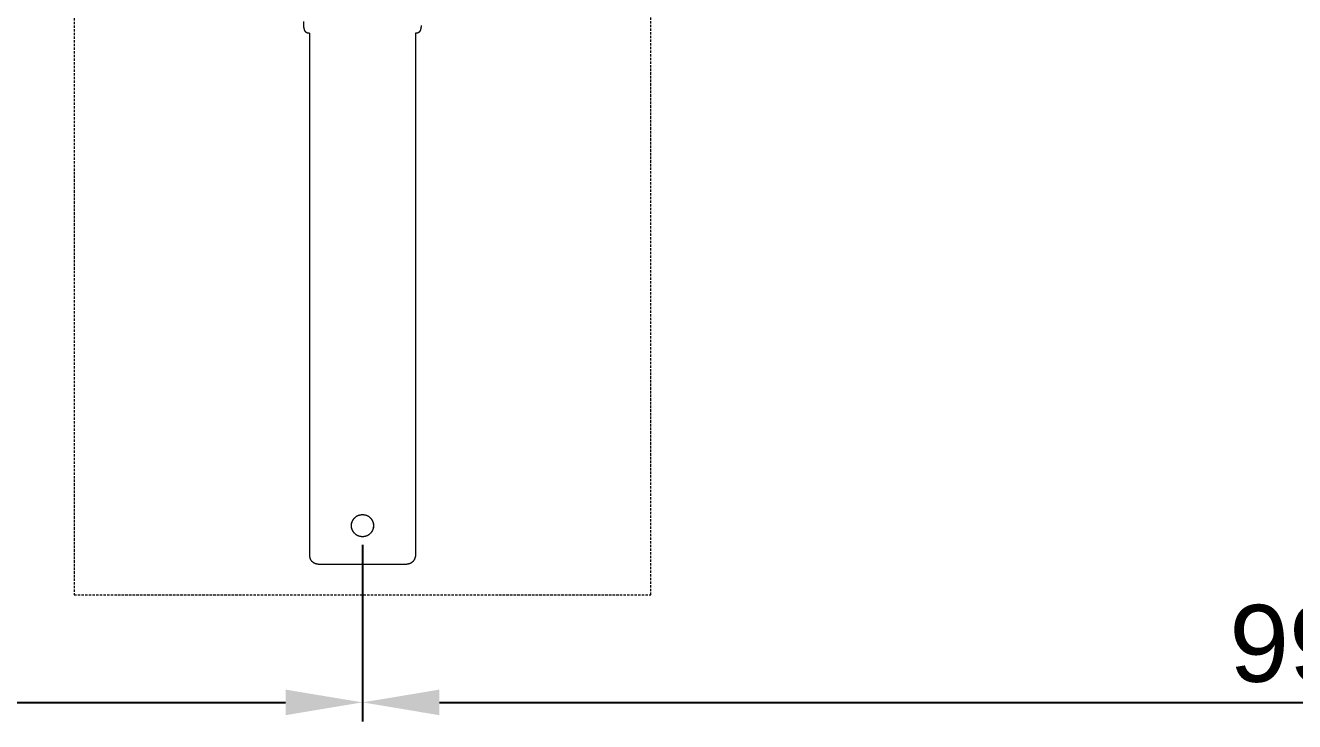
# Model space of a CAD drawing. Header units: millimetres. Extents: x -67 to 4862, y -244 to 3199.
# Drawn here: x 1088 to 1748, y -244 to 118 of the extents above; entities that cross this region are included whole.
import ezdxf

# ---------------------------------------------------------------- set-up
doc = ezdxf.new("R2010")
doc.units = ezdxf.units.MM
doc.linetypes.add('HIDDEN', pattern=[1.905, 1.27, -0.635])
for name, color, linetype, lineweight in [('ZANO_R', 7, 'Continuous', 0), ('ZANO_R_przerywana', 7, 'HIDDEN', 0), ('ZANO_W', 1, 'Continuous', 0)]:
    doc.layers.add(name, color=color, linetype=linetype, lineweight=lineweight)
doc.styles.add('Arial', font='arial.ttf')
doc.styles.get("Standard").update_dxf_attribs({"font": 'ARIALUNI.TTF'})
doc.dimstyles.new('pl i ang', dxfattribs={"dimtxt": 50, "dimasz": 50, "dimexe": 1.25, "dimexo": 0.625, "dimgap": 10, "dimtad": 1, "dimtoh": 1, "dimtxsty": 'Standard', "dimcen": 2.5, "dimclrd": 1, "dimclre": 1, "dimclrt": 1, "dimadec": 0, "dimazin": 0, "dimtfac": 1, "dimtmove": 0, "dimatfit": 3, "dimfxl": 1, "dimarcsym": 1})

# ---------------------------------------------------------------- blocks, each defined once
blk = doc.blocks.new('*D391')
at = {"layer": 'ZANO_W', "color": 1, "lineweight": -2}
for p, q in [((268.75, -151.78), (268.75, -243.7)), ((1263.46, -151.78), (1263.46, -243.7)), ((308.75, -233.7), (1223.46, -233.7))]:
    blk.add_line(p, q, dxfattribs=at)
at = {"layer": 'ZANO_W', "color": 1}
for points in [[(308.75, -227.04), (308.75, -240.37), (268.75, -233.7)], [(1223.46, -240.37), (1223.46, -227.04), (1263.46, -233.7)]]:
    blk.add_solid(points, dxfattribs=at)
at = {"layer": 'ZANO_W', "color": 1, "insert": (766.11, -203.28), "char_height": 40, "attachment_point": 5, "style": 'Arial'}
blk.add_mtext('995', dxfattribs=at)
blk = doc.blocks.new('*D392')
at = {"layer": 'ZANO_W', "color": 1, "lineweight": -2}
for p, q in [((1263.46, -151.78), (1263.46, -243.7)), ((2258.17, -151.28), (2258.17, -243.7)), ((1303.46, -233.7), (2218.17, -233.7))]:
    blk.add_line(p, q, dxfattribs=at)
at = {"layer": 'ZANO_W', "color": 1}
for points in [[(1303.46, -227.04), (1303.46, -240.37), (1263.46, -233.7)], [(2218.17, -240.37), (2218.17, -227.04), (2258.17, -233.7)]]:
    blk.add_solid(points, dxfattribs=at)
at = {"layer": 'ZANO_W', "color": 1, "insert": (1760.81, -203.28), "char_height": 40, "attachment_point": 5, "style": 'Arial'}
blk.add_mtext('995', dxfattribs=at)

msp = doc.modelspace()

# ---------------------------------------------------------------- linework, layer by layer
at = {"layer": 'ZANO_R'}
for p, q in [((1232.96, 118.42), (1232.96, 120.42)), ((1232.96, 118.24), (1232.96, 118.42)), ((1232.97, 118.06), (1232.96, 118.24)), ((1232.98, 117.87), (1232.97, 118.06)), ((1232.99, 117.69), (1232.98, 117.87)), ((1233.01, 117.5), (1232.99, 117.69)), ((1233.04, 117.32), (1233.01, 117.5)), ((1233.07, 117.13), (1233.04, 117.32)), ((1233.1, 116.94), (1233.07, 117.13)), ((1233.14, 116.76), (1233.1, 116.94)), ((1233.18, 116.58), (1233.14, 116.76)), ((1233.23, 116.4), (1233.18, 116.58)), ((1233.29, 116.23), (1233.23, 116.4)), ((1233.34, 116.06), (1233.29, 116.23)), ((1233.38, 115.98), (1233.34, 116.06)), ((1233.41, 115.9), (1233.38, 115.98)), ((1233.44, 115.82), (1233.41, 115.9)), ((1233.47, 115.74), (1233.44, 115.82)), ((1233.51, 115.66), (1233.47, 115.74)), ((1233.55, 115.59), (1233.51, 115.66)), ((1233.58, 115.52), (1233.55, 115.59)), ((1233.62, 115.45), (1233.58, 115.52)), ((1233.66, 115.38), (1233.62, 115.45)), ((1233.7, 115.31), (1233.66, 115.38)), ((1233.74, 115.25), (1233.7, 115.31)), ((1233.78, 115.19), (1233.74, 115.25)), ((1233.82, 115.13), (1233.78, 115.19)), ((1233.87, 115.07), (1233.82, 115.13)), ((1233.91, 115.01), (1233.87, 115.07)), ((1233.95, 114.96), (1233.91, 115.01)), ((1234, 114.91), (1233.95, 114.96)), ((1234.04, 114.86), (1234, 114.91)), ((1234.09, 114.82), (1234.04, 114.86)), ((1234.13, 114.78), (1234.09, 114.82)), ((1234.18, 114.74), (1234.13, 114.78)), ((1234.22, 114.7), (1234.18, 114.74)), ((1234.25, 114.68), (1234.22, 114.7)), ((1234.27, 114.66), (1234.25, 114.68)), ((1234.29, 114.65), (1234.27, 114.66)), ((1234.32, 114.63), (1234.29, 114.65)), ((1234.34, 114.61), (1234.32, 114.63)), ((1234.36, 114.6), (1234.34, 114.61)), ((1234.39, 114.59), (1234.36, 114.6)), ((1234.41, 114.57), (1234.39, 114.59)), ((1234.43, 114.56), (1234.41, 114.57)), ((1234.46, 114.55), (1234.43, 114.56)), ((1234.48, 114.53), (1234.46, 114.55)), ((1234.5, 114.52), (1234.48, 114.53)), ((1234.53, 114.51), (1234.5, 114.52)), ((1234.55, 114.5), (1234.53, 114.51)), ((1234.57, 114.49), (1234.55, 114.5)), ((1234.6, 114.48), (1234.57, 114.49)), ((1234.62, 114.48), (1234.6, 114.48)), ((1234.64, 114.47), (1234.62, 114.48)), ((1234.67, 114.46), (1234.64, 114.47)), ((1234.69, 114.45), (1234.67, 114.46)), ((1234.71, 114.45), (1234.69, 114.45)), ((1234.73, 114.44), (1234.71, 114.45)), ((1234.76, 114.44), (1234.73, 114.44)), ((1234.78, 114.43), (1234.76, 114.44)), ((1234.8, 114.43), (1234.78, 114.43)), ((1234.83, 114.43), (1234.8, 114.43)), ((1234.85, 114.42), (1234.83, 114.43)), ((1234.87, 114.42), (1234.85, 114.42)), ((1234.89, 114.42), (1234.87, 114.42)), ((1234.92, 114.42), (1234.89, 114.42)), ((1234.94, 114.42), (1234.92, 114.42)), ((1234.96, 114.42), (1234.94, 114.42)), ((1235.96, 114.42), (1234.96, 114.42)), ((1235.96, 114.42), (1235.96, -126.78)), ((1291.96, 114.42), (1290.96, 114.42)), ((1290.96, 114.42), (1290.96, -126.78)), ((1291.98, 114.42), (1291.96, 114.42)), ((1292, 114.42), (1291.98, 114.42)), ((1292.03, 114.42), (1292, 114.42)), ((1292.05, 114.42), (1292.03, 114.42)), ((1292.07, 114.42), (1292.05, 114.42)), ((1292.09, 114.43), (1292.07, 114.42)), ((1292.12, 114.43), (1292.09, 114.43)), ((1292.14, 114.43), (1292.12, 114.43)), ((1292.16, 114.44), (1292.14, 114.43)), ((1292.19, 114.44), (1292.16, 114.44)), ((1292.21, 114.45), (1292.19, 114.44)), ((1292.23, 114.45), (1292.21, 114.45)), ((1292.25, 114.46), (1292.23, 114.45)), ((1292.28, 114.47), (1292.25, 114.46)), ((1292.3, 114.48), (1292.28, 114.47)), ((1292.32, 114.48), (1292.3, 114.48)), ((1292.35, 114.49), (1292.32, 114.48)), ((1292.37, 114.5), (1292.35, 114.49)), ((1292.39, 114.51), (1292.37, 114.5)), ((1292.42, 114.52), (1292.39, 114.51)), ((1292.44, 114.53), (1292.42, 114.52)), ((1292.46, 114.55), (1292.44, 114.53)), ((1292.49, 114.56), (1292.46, 114.55)), ((1292.51, 114.57), (1292.49, 114.56)), ((1292.53, 114.59), (1292.51, 114.57)), ((1292.56, 114.6), (1292.53, 114.59)), ((1292.58, 114.61), (1292.56, 114.6)), ((1292.6, 114.63), (1292.58, 114.61)), ((1292.63, 114.65), (1292.6, 114.63)), ((1292.65, 114.66), (1292.63, 114.65)), ((1292.67, 114.68), (1292.65, 114.66)), ((1292.7, 114.7), (1292.67, 114.68)), ((1292.74, 114.74), (1292.7, 114.7)), ((1292.79, 114.78), (1292.74, 114.74)), ((1292.83, 114.82), (1292.79, 114.78)), ((1292.88, 114.86), (1292.83, 114.82)), ((1292.92, 114.91), (1292.88, 114.86)), ((1292.97, 114.96), (1292.92, 114.91)), ((1293.01, 115.01), (1292.97, 114.96)), ((1293.05, 115.07), (1293.01, 115.01)), ((1293.1, 115.13), (1293.05, 115.07)), ((1293.14, 115.19), (1293.1, 115.13)), ((1293.18, 115.25), (1293.14, 115.19)), ((1293.22, 115.31), (1293.18, 115.25)), ((1293.26, 115.38), (1293.22, 115.31)), ((1293.3, 115.45), (1293.26, 115.38)), ((1293.34, 115.52), (1293.3, 115.45)), ((1293.37, 115.59), (1293.34, 115.52)), ((1293.41, 115.66), (1293.37, 115.59)), ((1293.45, 115.74), (1293.41, 115.66)), ((1293.48, 115.82), (1293.45, 115.74)), ((1293.51, 115.9), (1293.48, 115.82)), ((1293.55, 115.98), (1293.51, 115.9)), ((1293.58, 116.06), (1293.55, 115.98)), ((1293.63, 116.23), (1293.58, 116.06)), ((1293.69, 116.4), (1293.63, 116.23)), ((1293.74, 116.58), (1293.69, 116.4)), ((1293.78, 116.76), (1293.74, 116.58)), ((1293.82, 116.94), (1293.78, 116.76)), ((1293.85, 117.13), (1293.82, 116.94)), ((1293.88, 117.32), (1293.85, 117.13)), ((1293.91, 117.5), (1293.88, 117.32)), ((1293.93, 117.69), (1293.91, 117.5)), ((1293.94, 117.87), (1293.93, 117.69)), ((1293.95, 118.06), (1293.94, 117.87)), ((1293.96, 118.24), (1293.95, 118.06)), ((1293.96, 118.42), (1293.96, 118.24)), ((1235.96, -126.78), (1235.96, -157.78)), ((1290.96, -126.78), (1290.96, -157.78)), ((1258.6, -138.7), (1258.71, -138.54)), ((1258.71, -138.54), (1258.82, -138.38)), ((1258.82, -138.38), (1258.94, -138.22)), ((1258.94, -138.22), (1259.06, -138.07)), ((1259.06, -138.07), (1259.19, -137.92)), ((1259.19, -137.92), (1259.33, -137.78)), ((1259.33, -137.78), (1259.46, -137.64)), ((1259.46, -137.64), (1259.61, -137.51)), ((1259.61, -137.51), (1259.76, -137.38)), ((1259.76, -137.38), (1259.91, -137.25)), ((1259.91, -137.25), (1260.07, -137.14)), ((1260.07, -137.14), (1260.23, -137.02)), ((1260.23, -137.02), (1260.39, -136.91)), ((1260.39, -136.91), (1260.56, -136.81)), ((1260.56, -136.81), (1260.73, -136.72)), ((1260.73, -136.72), (1260.9, -136.63)), ((1260.9, -136.63), (1261.08, -136.54)), ((1261.08, -136.54), (1261.26, -136.46)), ((1261.26, -136.46), (1261.44, -136.39)), ((1261.44, -136.39), (1261.63, -136.33)), ((1261.63, -136.33), (1261.82, -136.27)), ((1261.82, -136.27), (1262, -136.21)), ((1262, -136.21), (1262.2, -136.17)), ((1262.2, -136.17), (1262.39, -136.13)), ((1262.39, -136.13), (1262.58, -136.09)), ((1262.58, -136.09), (1262.78, -136.07)), ((1262.78, -136.07), (1262.97, -136.05)), ((1262.97, -136.05), (1263.17, -136.03)), ((1263.17, -136.03), (1263.36, -136.03)), ((1263.36, -136.03), (1263.56, -136.03)), ((1263.56, -136.03), (1263.76, -136.03)), ((1263.76, -136.03), (1263.95, -136.05)), ((1263.95, -136.05), (1264.15, -136.07)), ((1264.15, -136.07), (1264.34, -136.09)), ((1264.34, -136.09), (1264.53, -136.13)), ((1264.53, -136.13), (1264.73, -136.17)), ((1264.73, -136.17), (1264.92, -136.21)), ((1264.92, -136.21), (1265.11, -136.27)), ((1265.11, -136.27), (1265.29, -136.33)), ((1265.29, -136.33), (1265.48, -136.39)), ((1265.48, -136.39), (1265.66, -136.46)), ((1265.66, -136.46), (1265.84, -136.54)), ((1265.84, -136.54), (1266.02, -136.63)), ((1266.02, -136.63), (1266.19, -136.72)), ((1266.19, -136.72), (1266.36, -136.81)), ((1266.36, -136.81), (1266.53, -136.92)), ((1266.53, -136.92), (1266.7, -137.02)), ((1266.7, -137.02), (1266.86, -137.14)), ((1266.86, -137.14), (1267.01, -137.26)), ((1267.01, -137.26), (1267.17, -137.38)), ((1267.17, -137.38), (1267.31, -137.51)), ((1267.31, -137.51), (1267.46, -137.64)), ((1267.46, -137.64), (1267.6, -137.78)), ((1267.6, -137.78), (1267.73, -137.92)), ((1267.73, -137.92), (1267.86, -138.07)), ((1267.86, -138.07), (1267.98, -138.22)), ((1267.98, -138.22), (1268.1, -138.38)), ((1268.1, -138.38), (1268.21, -138.54)), ((1268.21, -138.54), (1268.32, -138.71)), ((1257.71, -141.68), (1257.72, -141.48)), ((1257.71, -141.87), (1257.71, -141.68)), ((1257.72, -142.07), (1257.71, -141.87)), ((1257.72, -141.48), (1257.73, -141.29)), ((1257.73, -142.27), (1257.72, -142.07)), ((1257.73, -141.29), (1257.75, -141.09)), ((1257.75, -142.46), (1257.73, -142.27)), ((1257.75, -141.09), (1257.78, -140.9)), ((1257.78, -142.66), (1257.75, -142.46)), ((1257.78, -140.9), (1257.81, -140.7)), ((1257.81, -142.85), (1257.78, -142.66)), ((1257.81, -140.7), (1257.85, -140.51)), ((1257.85, -143.04), (1257.81, -142.85)), ((1257.85, -140.51), (1257.9, -140.32)), ((1257.9, -143.23), (1257.85, -143.04)), ((1257.9, -140.32), (1257.95, -140.13)), ((1257.95, -143.42), (1257.9, -143.23)), ((1257.95, -140.13), (1258.01, -139.94)), ((1258.01, -143.61), (1257.95, -143.42)), ((1258.01, -139.94), (1258.08, -139.76)), ((1258.08, -143.79), (1258.01, -143.61)), ((1258.08, -139.76), (1258.15, -139.58)), ((1258.15, -143.98), (1258.08, -143.79)), ((1258.15, -139.58), (1258.23, -139.4)), ((1258.23, -144.16), (1258.15, -143.98)), ((1258.23, -139.4), (1258.31, -139.22)), ((1258.31, -144.33), (1258.23, -144.16)), ((1258.31, -139.22), (1258.4, -139.04)), ((1258.4, -144.51), (1258.31, -144.33)), ((1258.4, -139.04), (1258.5, -138.87)), ((1258.5, -144.68), (1258.4, -144.51)), ((1258.5, -138.87), (1258.6, -138.7)), ((1258.6, -144.85), (1258.5, -144.68)), ((1258.71, -145.01), (1258.6, -144.85)), ((1258.82, -145.17), (1258.71, -145.01)), ((1258.94, -145.33), (1258.82, -145.17)), ((1268.1, -145.17), (1267.98, -145.33)), ((1268.21, -145.01), (1268.1, -145.17)), ((1268.32, -144.85), (1268.21, -145.01)), ((1268.32, -138.71), (1268.42, -138.87)), ((1268.42, -144.68), (1268.32, -144.85)), ((1268.42, -138.87), (1268.52, -139.04)), ((1268.52, -144.51), (1268.42, -144.68)), ((1268.52, -139.04), (1268.61, -139.22)), ((1268.61, -144.33), (1268.52, -144.51)), ((1268.61, -139.22), (1268.69, -139.4)), ((1268.69, -144.16), (1268.61, -144.33)), ((1268.69, -139.4), (1268.77, -139.58)), ((1268.77, -143.98), (1268.69, -144.16)), ((1268.77, -139.58), (1268.84, -139.76)), ((1268.84, -143.79), (1268.77, -143.98)), ((1268.84, -139.76), (1268.91, -139.94)), ((1268.91, -143.61), (1268.84, -143.79)), ((1268.91, -139.94), (1268.97, -140.13)), ((1268.97, -143.42), (1268.91, -143.61)), ((1268.97, -140.13), (1269.02, -140.32)), ((1269.02, -143.23), (1268.97, -143.42)), ((1269.02, -140.32), (1269.07, -140.51)), ((1269.07, -143.04), (1269.02, -143.23)), ((1269.07, -140.51), (1269.11, -140.7)), ((1269.11, -142.85), (1269.07, -143.04)), ((1269.11, -140.7), (1269.14, -140.9)), ((1269.14, -142.66), (1269.11, -142.85)), ((1269.14, -140.9), (1269.17, -141.09)), ((1269.17, -142.46), (1269.14, -142.66)), ((1269.17, -141.09), (1269.19, -141.29)), ((1269.19, -142.27), (1269.17, -142.46)), ((1269.19, -141.29), (1269.2, -141.48)), ((1269.2, -142.07), (1269.19, -142.27)), ((1269.2, -141.48), (1269.21, -141.68)), ((1269.21, -141.88), (1269.2, -142.07)), ((1269.21, -141.68), (1269.21, -141.88)), ((1259.06, -145.48), (1258.94, -145.33)), ((1259.19, -145.63), (1259.06, -145.48)), ((1259.33, -145.77), (1259.19, -145.63)), ((1259.46, -145.91), (1259.33, -145.77)), ((1259.61, -146.04), (1259.46, -145.91)), ((1259.76, -146.17), (1259.61, -146.04)), ((1259.91, -146.3), (1259.76, -146.17)), ((1260.06, -146.42), (1259.91, -146.3)), ((1260.22, -146.53), (1260.06, -146.42)), ((1260.39, -146.64), (1260.22, -146.53)), ((1260.56, -146.74), (1260.39, -146.64)), ((1260.73, -146.84), (1260.56, -146.74)), ((1260.9, -146.93), (1260.73, -146.84)), ((1261.08, -147.01), (1260.9, -146.93)), ((1261.26, -147.09), (1261.08, -147.01)), ((1261.44, -147.16), (1261.26, -147.09)), ((1261.63, -147.23), (1261.44, -147.16)), ((1261.81, -147.29), (1261.63, -147.23)), ((1262, -147.34), (1261.81, -147.29)), ((1262.19, -147.39), (1262, -147.34)), ((1262.39, -147.43), (1262.19, -147.39)), ((1262.58, -147.46), (1262.39, -147.43)), ((1262.77, -147.49), (1262.58, -147.46)), ((1262.97, -147.51), (1262.77, -147.49)), ((1263.17, -147.52), (1262.97, -147.51)), ((1263.36, -147.53), (1263.17, -147.52)), ((1263.56, -147.53), (1263.36, -147.53)), ((1263.75, -147.52), (1263.56, -147.53)), ((1263.95, -147.51), (1263.75, -147.52)), ((1264.15, -147.49), (1263.95, -147.51)), ((1264.34, -147.46), (1264.15, -147.49)), ((1264.53, -147.43), (1264.34, -147.46)), ((1264.73, -147.39), (1264.53, -147.43)), ((1264.92, -147.34), (1264.73, -147.39)), ((1265.11, -147.29), (1264.92, -147.34)), ((1265.29, -147.23), (1265.11, -147.29)), ((1265.48, -147.16), (1265.29, -147.23)), ((1265.66, -147.09), (1265.48, -147.16)), ((1265.84, -147.01), (1265.66, -147.09)), ((1266.02, -146.93), (1265.84, -147.01)), ((1266.19, -146.84), (1266.02, -146.93)), ((1266.36, -146.74), (1266.19, -146.84)), ((1266.53, -146.64), (1266.36, -146.74)), ((1266.7, -146.53), (1266.53, -146.64)), ((1266.86, -146.42), (1266.7, -146.53)), ((1267.01, -146.3), (1266.86, -146.42)), ((1267.16, -146.17), (1267.01, -146.3)), ((1267.31, -146.05), (1267.16, -146.17)), ((1267.46, -145.91), (1267.31, -146.05)), ((1267.59, -145.77), (1267.46, -145.91)), ((1267.73, -145.63), (1267.59, -145.77)), ((1267.86, -145.48), (1267.73, -145.63)), ((1267.98, -145.33), (1267.86, -145.48)), ((1235.96, -157.78), (1235.96, -157.88)), ((1235.96, -157.88), (1235.97, -157.97)), ((1235.97, -157.97), (1235.97, -158.07)), ((1235.97, -158.07), (1235.99, -158.17)), ((1235.99, -158.17), (1236, -158.27)), ((1236, -158.27), (1236.02, -158.37)), ((1236.02, -158.37), (1236.04, -158.46)), ((1290.88, -158.46), (1290.9, -158.37)), ((1290.9, -158.37), (1290.92, -158.27)), ((1290.92, -158.27), (1290.94, -158.17)), ((1290.94, -158.17), (1290.95, -158.07)), ((1290.95, -157.97), (1290.96, -157.88)), ((1290.95, -158.07), (1290.95, -157.97)), ((1290.96, -157.88), (1290.96, -157.78)), ((1236.04, -158.46), (1236.06, -158.56)), ((1236.06, -158.56), (1236.09, -158.66)), ((1236.09, -158.66), (1236.12, -158.76)), ((1236.12, -158.76), (1236.15, -158.85)), ((1236.15, -158.85), (1236.19, -158.95)), ((1236.19, -158.95), (1236.23, -159.05)), ((1236.23, -159.05), (1236.27, -159.14)), ((1236.27, -159.14), (1236.31, -159.23)), ((1236.31, -159.23), (1236.36, -159.32)), ((1236.36, -159.32), (1236.41, -159.42)), ((1236.41, -159.42), (1236.46, -159.51)), ((1236.46, -159.51), (1236.52, -159.6)), ((1236.52, -159.6), (1236.58, -159.68)), ((1236.58, -159.68), (1236.64, -159.77)), ((1236.64, -159.77), (1236.71, -159.86)), ((1236.71, -159.86), (1236.77, -159.94)), ((1236.77, -159.94), (1236.84, -160.02)), ((1236.84, -160.02), (1236.91, -160.1)), ((1236.91, -160.1), (1236.99, -160.18)), ((1236.99, -160.18), (1237.06, -160.25)), ((1237.06, -160.25), (1237.14, -160.33)), ((1237.14, -160.33), (1237.22, -160.4)), ((1237.22, -160.4), (1237.3, -160.47)), ((1237.3, -160.47), (1237.38, -160.54)), ((1237.38, -160.54), (1237.47, -160.61)), ((1237.47, -160.61), (1237.56, -160.68)), ((1237.56, -160.68), (1237.66, -160.75)), ((1237.66, -160.75), (1237.75, -160.81)), ((1237.75, -160.81), (1237.85, -160.88)), ((1237.85, -160.88), (1237.95, -160.94)), ((1237.95, -160.94), (1238.05, -161)), ((1238.05, -161), (1238.15, -161.06)), ((1238.15, -161.06), (1238.25, -161.11)), ((1238.25, -161.11), (1238.36, -161.16)), ((1238.36, -161.16), (1238.46, -161.21)), ((1238.46, -161.21), (1238.57, -161.26)), ((1238.57, -161.26), (1238.68, -161.31)), ((1238.68, -161.31), (1238.79, -161.35)), ((1238.79, -161.35), (1238.89, -161.39)), ((1238.89, -161.39), (1239, -161.43)), ((1239, -161.43), (1239.12, -161.47)), ((1239.12, -161.47), (1239.23, -161.51)), ((1239.23, -161.51), (1239.35, -161.54)), ((1239.35, -161.54), (1239.47, -161.57)), ((1239.47, -161.57), (1239.6, -161.6)), ((1239.6, -161.6), (1239.72, -161.63)), ((1239.72, -161.63), (1239.84, -161.66)), ((1239.84, -161.66), (1239.96, -161.68)), ((1239.96, -161.68), (1240.09, -161.7)), ((1240.09, -161.7), (1240.21, -161.72)), ((1240.21, -161.72), (1240.33, -161.73)), ((1240.33, -161.73), (1240.46, -161.75)), ((1240.46, -161.75), (1240.58, -161.76)), ((1240.58, -161.76), (1240.71, -161.77)), ((1240.71, -161.77), (1240.83, -161.77)), ((1240.83, -161.77), (1240.96, -161.78)), ((1240.96, -161.78), (1241.08, -161.78)), ((1241.08, -161.78), (1246.39, -161.78)), ((1246.39, -161.78), (1247.36, -161.78)), ((1247.36, -161.78), (1279.56, -161.78)), ((1279.56, -161.78), (1280.53, -161.78)), ((1280.53, -161.78), (1285.84, -161.78)), ((1285.84, -161.78), (1285.96, -161.78)), ((1285.96, -161.78), (1286.09, -161.77)), ((1286.09, -161.77), (1286.21, -161.77)), ((1286.21, -161.77), (1286.34, -161.76)), ((1286.34, -161.76), (1286.46, -161.75)), ((1286.46, -161.75), (1286.59, -161.73)), ((1286.59, -161.73), (1286.71, -161.72)), ((1286.71, -161.72), (1286.83, -161.7)), ((1286.83, -161.7), (1286.96, -161.68)), ((1286.96, -161.68), (1287.08, -161.66)), ((1287.08, -161.66), (1287.2, -161.63)), ((1287.2, -161.63), (1287.32, -161.6)), ((1287.32, -161.6), (1287.45, -161.57)), ((1287.45, -161.57), (1287.57, -161.54)), ((1287.57, -161.54), (1287.69, -161.51)), ((1287.69, -161.51), (1287.81, -161.47)), ((1287.81, -161.47), (1287.92, -161.43)), ((1287.92, -161.43), (1288.03, -161.39)), ((1288.03, -161.39), (1288.14, -161.35)), ((1288.14, -161.35), (1288.24, -161.31)), ((1288.24, -161.31), (1288.35, -161.26)), ((1288.35, -161.26), (1288.46, -161.21)), ((1288.46, -161.21), (1288.56, -161.16)), ((1288.56, -161.16), (1288.67, -161.11)), ((1288.67, -161.11), (1288.77, -161.06)), ((1288.77, -161.06), (1288.87, -161)), ((1288.87, -161), (1288.97, -160.94)), ((1288.97, -160.94), (1289.07, -160.88)), ((1289.07, -160.88), (1289.17, -160.81)), ((1289.17, -160.81), (1289.27, -160.75)), ((1289.27, -160.75), (1289.36, -160.68)), ((1289.36, -160.68), (1289.45, -160.61)), ((1289.45, -160.61), (1289.54, -160.54)), ((1289.54, -160.54), (1289.62, -160.47)), ((1289.62, -160.47), (1289.7, -160.4)), ((1289.7, -160.4), (1289.78, -160.33)), ((1289.78, -160.33), (1289.86, -160.25)), ((1289.86, -160.25), (1289.93, -160.18)), ((1289.93, -160.18), (1290.01, -160.1)), ((1290.01, -160.1), (1290.08, -160.02)), ((1290.08, -160.02), (1290.15, -159.94)), ((1290.15, -159.94), (1290.21, -159.86)), ((1290.21, -159.86), (1290.28, -159.77)), ((1290.28, -159.77), (1290.34, -159.68)), ((1290.34, -159.68), (1290.4, -159.6)), ((1290.4, -159.6), (1290.46, -159.51)), ((1290.46, -159.51), (1290.51, -159.42)), ((1290.51, -159.42), (1290.56, -159.32)), ((1290.56, -159.32), (1290.61, -159.23)), ((1290.61, -159.23), (1290.65, -159.14)), ((1290.65, -159.14), (1290.7, -159.05)), ((1290.7, -159.05), (1290.73, -158.95)), ((1290.73, -158.95), (1290.77, -158.85)), ((1290.77, -158.85), (1290.8, -158.76)), ((1290.8, -158.76), (1290.83, -158.66)), ((1290.83, -158.66), (1290.86, -158.56)), ((1290.86, -158.56), (1290.88, -158.46))]:
    msp.add_line(p, q, dxfattribs=at)
msp.add_circle((1263.46, -141.78), 5.75, dxfattribs=at)
at = {"layer": 'ZANO_R_przerywana'}
for p, q in [((1113.46, 522.22), (1113.46, -177.78)), ((1413.46, -177.78), (1413.46, 522.22)), ((1113.46, -177.78), (1413.46, -177.78))]:
    msp.add_line(p, q, dxfattribs=at)

# ---------------------------------------------------------------- dimensions: what is measured, and where the dimension line sits
at = {"layer": 'ZANO_W'}
for base, p1, p2, picture, middle in [((1263.46, -233.7), (268.75, -141.78), (1263.46, -141.78), '*D391', (766.11, -203.28)), ((2258.17, -233.7), (1263.46, -141.78), (2258.17, -141.28), '*D392', (1760.81, -203.28))]:
    dim = msp.add_linear_dim(base=base, p1=p1, p2=p2, dimstyle='pl i ang', override={"dimtxt": 40, "dimasz": 40, "dimexe": 10, "dimexo": 10, "dimtoh": 0, "dimdec": 0, "dimtxsty": 'Arial', "dimtdec": 0, "dimtmove": 1}, dxfattribs=at)
    dim.commit()
    dim.dimension.update_dxf_attribs({"geometry": picture, "text_midpoint": middle})

doc.saveas('drawing.dxf')
